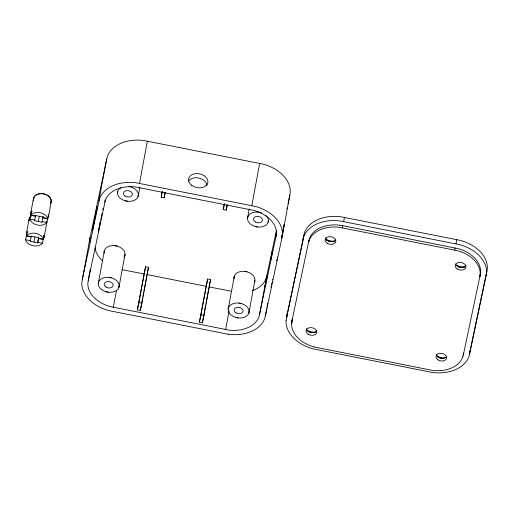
<?xml version="1.0" encoding="UTF-8"?>
<svg xmlns="http://www.w3.org/2000/svg" width="513" height="513" viewBox="0 0 513 513"><rect width="100%" height="100%" fill="white"/><g stroke="black" fill="none" stroke-linecap="round" stroke-linejoin="round"><path stroke-width="0.77" d="M38.513 238.263L43.182 239.231L42.438 243.245A9.042 6.336 10.5 0 1 33.076 245.733A9.042 6.336 10.5 0 1 25.65 239.77L26.4 235.422M228.426 334.29A36.096 25.304 10.5 0 0 264.74 318.432L282.067 237.404L290.249 192.567A36.096 25.304 10.5 0 0 263.265 164.179L143.711 140.485A36.096 25.304 10.5 0 0 107.397 156.362L90.07 237.384L81.888 282.221A36.096 25.304 10.5 0 0 108.871 310.615L228.426 334.303M89.717 239.962L90.07 237.384M90.307 269.178L87.858 282.958A30.1 21.097 10.5 0 0 110.353 306.62L228.689 330.071A30.1 21.097 10.5 0 0 258.943 316.835L276.731 233.126M98.259 283.477L104.447 250.306M104.133 251.78L104.235 251.03M117.464 192.548L117.778 191.067M118.836 287.556L119.151 286.074M119.048 286.825L125.025 254.377M138.042 196.62L138.356 195.145M228.163 309.204L234.351 276.026M234.037 277.507L234.14 276.757M247.503 218.294L249.183 209.041M248.741 313.276A10.536 7.387 10.5 0 0 235.775 303.068A10.536 7.387 10.5 0 0 231.325 315.162A10.536 7.387 10.5 0 0 248.741 313.276L249.061 311.801M248.959 312.552L254.935 280.104M268.395 220.898L268.087 222.373M276.154 236.23L276.449 234.088A30.1 21.097 10.5 0 0 253.954 210.433L135.618 186.982A30.1 21.097 10.5 0 0 105.357 200.211L88.146 280.823M282.067 237.404L282.419 234.832A36.096 25.304 10.5 0 0 255.436 206.438L135.874 182.75A36.096 25.304 10.5 0 0 99.567 198.621L82.24 279.649M286.036 320.433L304.478 232.601A36.096 25.304 10.5 0 1 340.805 216.749L460.366 240.411A36.096 25.304 10.5 0 1 487.331 268.812L468.908 356.644A36.096 25.304 10.5 0 1 432.574 372.496L313.013 348.834A36.096 25.304 10.5 0 1 286.055 320.433M286.818 316.207L287.171 313.635M292.044 323.312A30.1 21.097 10.5 0 1 292.032 321.176L292.295 319.035L291.615 323.286A30.1 21.097 10.5 0 0 314.11 346.942M480.206 274.417L479.911 276.558L480.598 272.3M486.215 275.616L486.568 273.044A36.096 25.304 10.5 0 0 459.577 244.65L340.023 220.962A36.096 25.304 10.5 0 0 303.715 236.833L286.389 317.861M271.108 287.036L271.191 286.549M281.361 238.513L281.483 237.808M283.958 225.9L284.202 224.405L283.926 225.508M283.913 226.15L283.99 225.726M26.413 233.569L29.113 218.993M44.124 235.518L43.374 239.533L38.565 238.487L38.731 237.705L31.344 236.236L31.203 236.897L26.529 235.884L27.272 231.87M30.774 212.908L33.48 198.326M35.577 215.563L34.621 220.737L42.008 222.2L42.13 221.616L46.805 222.584A9.042 6.336 10.5 0 1 37.436 225.066A9.042 6.336 10.5 0 1 30.017 219.102L30.767 214.742M48.485 214.851L47.741 218.865L42.932 217.826L43.098 217.037L35.711 215.569L35.57 216.23L30.895 215.216L31.639 211.202M38.59 237.846L37.641 242.867L30.254 241.405L31.216 236.23M35.57 216.23L35.82 214.896M33.948 242.136L34.91 236.961M38.315 221.469L39.27 216.294M37.641 242.867L38.738 236.955M42.008 222.2L42.97 217.025M42.932 217.826L43.182 216.486M44.144 237.083L47.549 218.57L42.874 217.602M48.511 216.415L51.21 201.833M98.829 201.115L106.659 158.857M99.015 227.919L98.284 231.85L100.542 221.18M102.087 213.459L100.862 219.654M102.799 209.727L103.068 208.246M104.735 202.289L105.171 199.961M113.341 307.338L116.502 290.262M139.53 183.34L147.366 141.075M138.254 195.895L139.831 187.386M137.375 309.91L145.564 266.754L148.513 267.337L141.857 303.26L140.331 310.493L137.375 309.91L145.564 266.754M165.192 192.798L164.122 197.864L161.165 197.274L162.179 191.811M140.331 310.493L142.646 297.995M142.935 296.437L143.659 292.532M143.948 290.967L146.846 275.353M164.122 197.864L165.135 192.394M199.442 322.196L207.624 279.04L210.58 279.623L203.924 315.546L202.398 322.78L199.442 322.196L207.624 279.04M227.253 205.091L226.188 210.15L223.232 209.567L224.245 204.103M202.398 322.78L205.726 304.818M206.014 303.26L208.906 287.639M226.188 210.15L227.201 204.687M225.649 329.577L229.099 310.949M251.838 205.578L259.674 163.32M259.565 314.764L266.619 276.731L276.302 230.869M265.478 315.937L266.786 308.89M267.074 307.325L267.799 303.414M283.83 226.599L283.516 228.253M302.971 239.327L303.76 235.101M309.486 238.417L308.493 242.611L309.089 240.533A30.1 21.097 10.5 0 1 339.375 227.323L457.718 250.742A30.1 21.097 10.5 0 1 480.181 274.41M342.415 227.798L342.806 225.688L458.109 248.632A30.1 21.097 10.5 0 1 480.572 272.3M343.678 221.552L344.46 217.326M454.723 250.036L455.114 247.926M455.986 243.79L456.769 239.565M462.726 357.17L463.714 352.976L463.117 355.054M469.626 354.143L470.594 349.039M31.139 236.717L30.915 236.256M35.506 216.05L35.57 215.723M42.88 217.576L43.259 217.243M281.842 235.884L281.958 235.281L281.881 235.691M271.608 284.317L271.71 283.766M283.593 227.843L283.253 229.606M272.672 279.681L272.749 279.264M283.323 229.26L282.919 231.325M282.355 233.203L282.509 232.447M276.744 230.517L275.359 237.987L276.751 231.44M282.663 232.613L282.817 231.85M272.153 282.317L272.236 281.881M277.456 257.084L277.276 257.968M282.708 232.376L282.368 234.088M282.958 230.17L283.105 229.446M271.832 283.894L271.621 284.939M282.009 235.833L282.227 234.781M283.458 227.701L283.548 227.272M283.375 228.112L283.638 226.868M282.092 235.422L281.861 236.564M30.254 241.405L30.389 240.751L25.65 239.77M34.621 220.737L34.756 220.083L30.017 219.102M99.714 224.04L100.035 222.539M161.165 197.274L162.39 191.49M148.513 267.337L146.987 274.57L206.098 286.273M223.232 209.567L224.45 203.783M210.58 279.623L209.054 286.863L231.703 291.346M286.991 208.894L287.306 207.412M288.062 203.821L289.896 195.139M276.911 259.745L276.751 260.489L276.853 260.008M291.903 321.144L308.884 240.501M463.322 355.092L480.303 274.442M470.729 348.417L474.102 332.45M474.256 331.706L484.407 283.657M484.554 282.939L485.465 278.636M485.631 277.86L486.997 271.39M281.611 237.731L281.393 238.718M281.496 238.269L281.573 237.904M271.287 286.517L271.133 287.203M47.555 218.519L47.703 218.211A9.042 6.336 10.5 0 0 48.562 214.864L47.953 214.729M98.361 282.727L98.567 282.003M124.71 255.859L124.922 255.128M247.606 217.544L247.817 216.819M228.266 308.454L228.477 307.723M254.621 281.579L254.833 280.855M266.016 278.809L266.619 276.731M469.69 352.418L470.408 349.917M128.372 186.437L130.488 186.86A10.536 7.381 10.5 0 1 137.343 197.922A10.536 7.381 10.5 0 1 121.671 199.243A10.536 7.381 10.5 0 1 120.908 187.675M339.766 225.194L342.806 225.688M258.411 212.19L260.527 212.606M127.448 201.25L125.332 200.833M257.488 227.002L255.371 226.579M115.04 245.676L117.156 246.093M244.951 271.396L247.061 271.819M109.166 277.373L111.283 277.789M239.077 303.093L241.187 303.516M108.237 292.179L106.127 291.762M238.147 317.906L236.038 317.489M122.139 269.652L144.031 273.987M138.901 302.676L141.857 303.26M200.968 314.963L203.924 315.546M31.056 214.716L30.754 214.652A9.042 6.336 10.5 0 1 31.537 211.176L32.434 211.375M31.434 215.229L35.5 216.069M26.99 235.441L26.387 235.32A9.042 6.336 10.5 0 1 27.176 231.844L28.068 232.036M26.394 235.756L30.459 236.596M37.77 242.283L42.438 243.245M43.278 235.332L44.195 235.525A9.042 6.336 10.5 0 1 43.361 238.834M314.103 346.961L432.446 370.392A30.1 21.097 10.5 0 0 462.7 357.163M286.805 317.489A36.096 25.304 10.5 0 1 286.838 316.207M464.291 267.453A9.792 6.861 10.5 0 1 458.16 266.715M464.861 266.76A9.792 6.861 10.5 0 1 456.852 265.465M333.578 241.764A9.792 6.861 10.5 0 1 326.268 240.122M334.816 241.007A9.792 6.861 10.5 0 1 325.992 239.263M312.436 332.68A9.792 6.861 10.5 0 1 307.787 331.392M315.745 331.969A9.792 6.861 10.5 0 1 306.921 330.218M443.732 358.465A9.792 6.861 10.5 0 1 437.698 357.112M445.656 357.689A9.792 6.861 10.5 0 1 436.832 355.945M309.506 238.423A30.1 21.097 10.5 0 1 339.766 225.213M316.765 330.911A5.425 3.758 10.5 0 1 310.936 332.456A5.425 3.758 10.5 0 1 306.55 328.609M446.554 356.791A5.425 3.758 10.5 0 1 440.648 358.132A5.425 3.758 10.5 0 1 436.448 354.239M466.041 265.458A5.425 3.758 10.5 0 1 460.244 267.292M460.232 267.376A5.425 3.841 10.5 0 1 455.768 263.971M335.778 240.033A5.425 3.751 10.5 0 1 330.006 241.495A5.425 3.751 10.5 0 1 325.633 237.75M188.463 181.14A9.792 6.983 11.9 0 1 199.076 178.088A9.792 6.983 11.9 0 1 207.021 185.482M265.452 285.51A36.096 25.304 10.5 0 1 264.317 286.331M89.756 242.527A36.096 25.304 10.5 0 1 89.743 239.962M265.997 278.803A30.1 21.097 10.5 0 1 252.479 290.531M102.606 260.854A30.1 21.097 10.5 0 1 95.02 247.773M104.254 253.275A10.536 7.387 10.5 0 1 116.105 245.855A10.536 7.387 10.5 0 1 123.992 257.18M234.165 278.995A10.536 7.387 10.5 0 1 245.503 271.486A10.536 7.387 10.5 0 1 254.307 282.265M265.702 215.319A10.536 7.387 10.5 0 1 261.765 226.881A10.536 7.387 10.5 0 1 247.51 218.718A10.536 7.387 10.5 0 1 261.527 212.927M30.895 215.216A9.042 6.336 10.5 0 1 40.392 212.735A9.042 6.336 10.5 0 1 47.741 218.865M33.621 200.73A9.042 6.336 10.5 0 1 43.22 193.799A9.042 6.336 10.5 0 1 50.511 203.475M33.73 198.768A8.74 6.124 10.5 0 1 44.067 193.965A8.74 6.124 10.5 0 1 50.543 202.706M26.529 235.884A9.042 6.336 10.5 0 1 36.025 233.402A9.042 6.336 10.5 0 1 43.374 239.533M46.933 221.347A9.042 6.336 10.5 0 1 46.459 223.604M29.094 220.763A9.042 6.336 10.5 0 1 31.274 215.883M46.683 221.334A8.74 6.124 10.5 0 1 46.427 222.815M29.395 220.346A8.74 6.124 10.5 0 1 31.056 216.21M93.122 226.566L92.372 230.677L97.297 206.335L93.122 226.566M265.131 286.254L267.581 273.987L265.131 286.254M270.717 259.732L272.467 250.972L270.717 259.732M308.076 334.155A5.425 3.803 10.5 0 0 316.739 332.52A5.425 3.803 10.5 0 0 309.442 327.711A5.425 3.803 10.5 0 0 308.076 334.155M437.987 359.889A5.425 3.803 10.5 0 0 446.65 358.247A5.425 3.803 10.5 0 0 439.346 353.438A5.425 3.803 10.5 0 0 437.987 359.889M457.192 268.953A5.425 3.803 10.5 0 0 465.855 267.311A5.425 3.803 10.5 0 0 458.551 262.509A5.425 3.803 10.5 0 0 457.192 268.953M327.147 243.2A5.425 3.803 10.5 0 0 335.81 241.565A5.425 3.803 10.5 0 0 328.512 236.756A5.425 3.803 10.5 0 0 327.147 243.2M101.414 289.435A10.536 7.387 10.5 0 0 118.83 287.549A10.536 7.387 10.5 0 0 105.87 277.347A10.536 7.387 10.5 0 0 101.414 289.435M255.166 221.84A4.521 3.168 10.5 0 0 262.387 220.475A4.521 3.168 10.5 0 0 256.301 216.473A4.521 3.168 10.5 0 0 255.166 221.84M125.127 196.088A4.521 3.168 10.5 0 0 132.341 194.722A4.521 3.168 10.5 0 0 126.262 190.721A4.521 3.168 10.5 0 0 125.127 196.088M235.826 312.744A4.521 3.168 10.5 0 0 243.047 311.378A4.521 3.168 10.5 0 0 236.961 307.377A4.521 3.168 10.5 0 0 235.826 312.744M105.922 287.024A4.521 3.168 10.5 0 0 113.136 285.658A4.521 3.168 10.5 0 0 107.057 281.656A4.521 3.168 10.5 0 0 105.922 287.024M191.65 185.244A9.792 6.983 11.9 0 0 207.675 183.237A9.792 6.983 11.9 0 0 195.338 173.695A9.792 6.983 11.9 0 0 191.65 185.244"/></g></svg>
